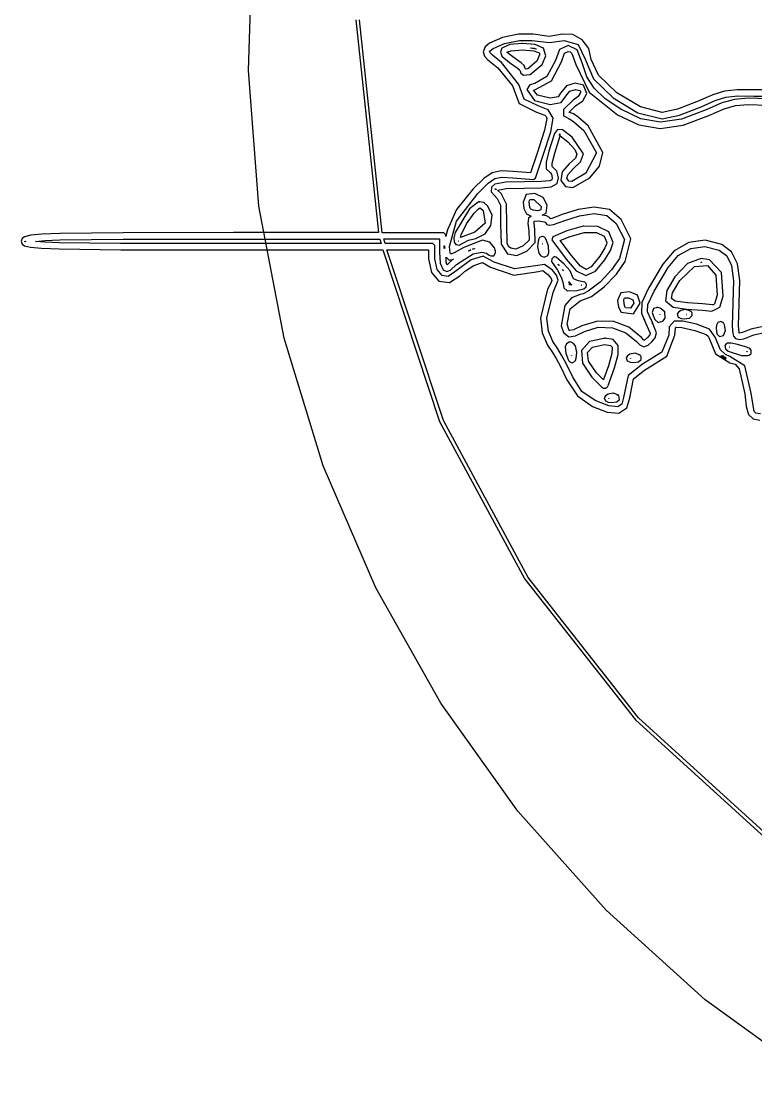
# Model space of a CAD drawing. Extents: x 23 to 528, y 384 to 592.
# Drawn here: x 406.63 to 437.21, y 402.2 to 446.23 of the extents above; entities that cross this region are included whole.
import ezdxf

# ---------------------------------------------------------------- set-up
doc = ezdxf.new("R2010")
doc.units = 0
doc.layers.get('0').update_dxf_attribs({"linetype": 'CONTINUOUS'})

msp = doc.modelspace()

# ---------------------------------------------------------------- linework, layer by layer
at = {"color": 0}
for p, q in [((416.087, 444.175), (416.278, 449.929)), ((420.553, 446.289), (421.499, 437.427)), ((421.658, 437.423), (420.709, 446.289)), ((427.327, 445.692), (426.671, 445.548)), ((427.941, 445.685), (427.327, 445.692)), ((428.607, 445.59), (427.941, 445.685)), ((429.161, 445.685), (428.607, 445.59)), ((429.599, 445.671), (429.161, 445.685)), ((429.983, 445.456), (429.599, 445.671)), ((426.131, 445.311), (425.944, 445.167)), ((426.671, 445.548), (426.131, 445.311)), ((426.275, 445.093), (426.755, 445.301)), ((426.967, 445.255), (426.642, 445.103)), ((426.755, 445.301), (427.369, 445.431)), ((427.489, 445.294), (426.967, 445.255)), ((427.369, 445.431), (427.902, 445.431)), ((427.496, 445.297), (427.489, 445.294)), ((427.503, 445.297), (427.496, 445.297)), ((427.507, 445.294), (427.503, 445.297)), ((428.032, 445.258), (427.507, 445.294)), ((427.902, 445.431), (428.618, 445.336)), ((428.367, 445.107), (428.032, 445.258)), ((428.618, 445.336), (429.228, 445.431)), ((429.401, 445.223), (429.045, 445.054)), ((429.228, 445.431), (429.817, 445.255)), ((429.775, 445.033), (429.401, 445.223)), ((429.817, 445.255), (430.103, 444.645)), ((430.258, 445.096), (429.983, 445.456)), ((425.944, 445.167), (425.856, 444.955)), ((425.856, 444.955), (425.923, 444.775)), ((425.923, 444.775), (426.06, 444.62)), ((426.127, 444.962), (426.148, 444.994)), ((426.145, 444.93), (426.127, 444.962)), ((426.251, 444.81), (426.145, 444.93)), ((426.148, 444.994), (426.275, 445.093)), ((426.628, 444.511), (426.251, 444.81)), ((426.642, 445.103), (426.579, 444.934)), ((426.579, 444.934), (426.642, 444.772)), ((426.642, 444.772), (426.963, 444.511)), ((426.847, 444.937), (426.886, 444.959)), ((426.854, 444.923), (426.847, 444.937)), ((427.094, 444.74), (426.854, 444.923)), ((426.886, 444.959), (427.02, 444.997)), ((427.02, 444.997), (427.5, 445.033)), ((427.447, 444.493), (427.094, 444.74)), ((427.5, 445.033), (427.503, 445.033)), ((427.503, 445.033), (427.976, 444.997)), ((427.845, 445.107), (427.849, 445.124)), ((427.994, 445.096), (427.845, 445.107)), ((427.849, 445.124), (428.068, 445.082)), ((427.976, 444.997), (428.188, 444.916)), ((428.064, 445.068), (427.994, 445.096)), ((428.068, 445.082), (428.064, 445.068)), ((428.212, 444.825), (428.096, 444.571)), ((428.188, 444.916), (428.212, 444.881)), ((428.212, 444.881), (428.212, 444.825)), ((428.318, 444.429), (428.473, 444.786)), ((428.473, 444.786), (428.367, 445.107)), ((429.045, 445.054), (428.868, 444.592)), ((429.122, 444.539), (429.249, 444.895)), ((429.249, 444.895), (429.401, 444.962)), ((429.401, 444.962), (429.489, 444.948)), ((429.489, 444.948), (429.556, 444.877)), ((429.556, 444.877), (429.722, 444.429)), ((429.98, 444.493), (429.775, 445.033)), ((430.361, 444.638), (430.258, 445.096)), ((426.06, 444.62), (426.477, 444.288)), ((426.477, 444.288), (427.08, 443.54)), ((427.344, 443.593), (426.628, 444.511)), ((426.963, 444.511), (427.277, 444.292)), ((427.277, 444.292), (427.362, 444.211)), ((427.563, 444.38), (427.447, 444.493)), ((427.63, 444.228), (427.563, 444.38)), ((428.096, 444.571), (427.715, 444.25)), ((427.814, 444.003), (428.318, 444.429)), ((428.868, 444.592), (428.512, 443.921)), ((428.703, 443.745), (429.122, 444.539)), ((429.722, 444.429), (430.276, 443.279)), ((430.174, 443.918), (429.98, 444.493)), ((430.103, 444.645), (430.456, 443.833)), ((430.657, 443.988), (430.361, 444.638)), ((416.528, 438.527), (416.087, 444.175)), ((427.362, 444.211), (427.373, 444.197)), ((427.373, 444.197), (427.373, 444.193)), ((427.373, 444.193), (427.383, 444.172)), ((427.383, 444.172), (427.383, 444.172)), ((427.383, 444.172), (427.387, 444.172)), ((427.387, 444.172), (427.397, 444.161)), ((427.397, 444.161), (427.401, 444.161)), ((427.401, 444.161), (427.436, 444.066)), ((427.436, 444.066), (427.538, 443.978)), ((427.538, 443.978), (427.814, 444.003)), ((427.644, 444.232), (427.63, 444.228)), ((427.715, 444.25), (427.644, 444.232)), ((428.512, 443.921), (428.015, 443.636)), ((430.484, 443.435), (430.174, 443.918)), ((431.43, 443.248), (430.657, 443.988)), ((427.08, 443.54), (427.366, 442.8)), ((427.567, 442.983), (427.344, 443.593)), ((427.803, 443.579), (427.673, 443.382)), ((428.015, 443.636), (427.803, 443.579)), ((427.803, 443.579), (427.824, 443.586)), ((427.824, 443.586), (427.803, 443.579)), ((428.015, 443.371), (428.703, 443.745)), ((429.327, 443.544), (429.084, 443.234)), ((429.69, 443.653), (429.327, 443.544)), ((430.04, 443.569), (429.69, 443.653)), ((430.177, 443.216), (430.04, 443.569)), ((430.456, 443.833), (431.274, 443.039)), ((430.939, 443.001), (430.484, 443.435)), ((428.156, 442.704), (427.567, 442.983)), ((427.673, 443.382), (427.994, 442.927)), ((427.951, 443.361), (428.015, 443.371)), ((428.121, 443.156), (427.951, 443.361)), ((428.65, 443.025), (428.121, 443.156)), ((428.978, 443.082), (428.65, 443.025)), ((429.084, 443.234), (428.978, 443.082)), ((429.105, 442.849), (429.341, 443.166)), ((429.341, 443.166), (429.468, 443.318)), ((429.468, 443.318), (429.705, 443.392)), ((429.817, 443.096), (429.609, 442.944)), ((429.705, 443.392), (429.891, 443.35)), ((429.92, 443.262), (429.817, 443.096)), ((429.891, 443.35), (429.92, 443.318)), ((429.92, 443.318), (429.92, 443.262)), ((429.92, 443.262), (429.92, 443.262)), ((430.008, 442.916), (430.177, 443.216)), ((430.276, 443.279), (431.451, 442.334)), ((431.588, 442.56), (430.939, 443.001)), ((431.274, 443.039), (432.304, 442.419)), ((432.41, 442.659), (431.43, 443.248)), ((435.416, 443.166), (434.816, 442.902)), ((435.91, 443.315), (435.416, 443.166)), ((435.515, 442.927), (435.97, 443.068)), ((436.319, 442.972), (435.8, 442.824)), ((436.436, 443.378), (435.91, 443.315)), ((435.97, 443.068), (436.457, 443.121)), ((436.891, 443.018), (436.319, 442.972)), ((437.123, 443.378), (436.436, 443.378)), ((436.457, 443.121), (437.123, 443.114)), ((437.702, 442.994), (436.891, 443.018)), ((437.878, 443.371), (437.123, 443.378)), ((437.123, 443.114), (437.885, 443.11)), ((427.366, 442.8), (428.075, 442.447)), ((427.994, 442.927), (428.653, 442.764)), ((428.572, 442.542), (428.156, 442.704)), ((428.773, 442.189), (428.572, 442.542)), ((428.653, 442.764), (429.105, 442.849)), ((429.609, 442.944), (429.207, 442.549)), ((429.207, 442.549), (429.211, 442.292)), ((429.45, 442.454), (429.708, 442.704)), ((429.708, 442.704), (430.008, 442.916)), ((432.431, 442.165), (431.588, 442.56)), ((433.313, 442.422), (432.41, 442.659)), ((433.945, 442.56), (433.313, 442.422)), ((434.816, 442.902), (433.945, 442.56)), ((434.03, 442.313), (434.933, 442.666)), ((435.144, 442.539), (434.114, 442.15)), ((434.933, 442.666), (435.515, 442.927)), ((435.8, 442.824), (435.144, 442.539)), ((435.254, 442.302), (435.889, 442.577)), ((435.889, 442.577), (436.365, 442.718)), ((436.365, 442.718), (436.894, 442.757)), ((436.894, 442.757), (437.688, 442.733)), ((428.075, 442.447), (428.424, 442.32)), ((428.505, 442.172), (428.413, 441.695)), ((428.424, 442.32), (428.484, 442.263)), ((428.484, 442.263), (428.505, 442.172)), ((428.678, 441.621), (428.773, 442.189)), ((429.211, 442.292), (429.398, 442.189)), ((429.398, 442.189), (429.405, 442.182)), ((429.405, 442.182), (429.408, 442.175)), ((429.408, 442.175), (429.412, 442.175)), ((429.412, 442.175), (429.422, 442.168)), ((429.422, 442.168), (429.426, 442.168)), ((429.426, 442.168), (429.433, 442.165)), ((429.433, 442.165), (429.436, 442.161)), ((429.436, 442.161), (429.45, 442.158)), ((429.443, 442.422), (429.45, 442.454)), ((429.458, 442.422), (429.443, 442.422)), ((429.45, 442.158), (429.493, 442.136)), ((429.62, 442.366), (429.458, 442.422)), ((429.493, 442.136), (429.641, 442.038)), ((429.796, 442.246), (429.62, 442.366)), ((430.23, 441.875), (429.796, 442.246)), ((431.451, 442.334), (432.347, 441.914)), ((432.304, 442.419), (433.317, 442.161)), ((433.243, 442.027), (432.431, 442.165)), ((434.114, 442.15), (433.243, 442.027)), ((433.317, 442.161), (434.03, 442.313)), ((434.181, 441.9), (435.254, 442.302)), ((428.413, 441.695), (428.103, 440.732)), ((428.957, 441.717), (428.833, 441.558)), ((429.161, 441.71), (428.957, 441.717)), ((429.567, 441.396), (429.161, 441.71)), ((429.641, 442.038), (430.054, 441.685)), ((430.054, 441.685), (430.576, 440.746)), ((430.837, 440.757), (430.23, 441.875)), ((432.347, 441.914), (433.236, 441.766)), ((433.236, 441.766), (434.181, 441.9)), ((428.36, 440.651), (428.678, 441.621)), ((428.833, 441.558), (428.6, 440.813)), ((428.847, 440.732), (429.073, 441.456)), ((429.034, 441.523), (429.041, 441.53)), ((429.048, 441.523), (429.034, 441.523)), ((429.041, 441.53), (429.048, 441.523)), ((429.041, 441.473), (429.045, 441.512)), ((429.045, 441.473), (429.041, 441.473)), ((429.045, 441.533), (429.048, 441.533)), ((429.048, 441.526), (429.045, 441.533)), ((429.045, 441.512), (429.048, 441.512)), ((429.048, 441.473), (429.045, 441.473)), ((429.048, 441.533), (429.048, 441.526)), ((429.048, 441.533), (429.052, 441.533)), ((429.052, 441.533), (429.048, 441.526)), ((429.048, 441.526), (429.048, 441.533)), ((429.048, 441.526), (429.048, 441.526)), ((429.048, 441.512), (429.048, 441.508)), ((429.048, 441.508), (429.048, 441.473)), ((429.073, 441.456), (429.38, 441.205)), ((430.033, 440.701), (429.567, 441.396)), ((428.6, 440.813), (428.484, 440.365)), ((429.38, 441.205), (429.673, 440.884)), ((429.673, 440.884), (429.764, 440.69)), ((428.103, 440.732), (427.828, 439.91)), ((428.039, 439.692), (428.36, 440.651)), ((428.484, 440.365), (428.484, 440.087)), ((428.738, 440.316), (428.847, 440.732)), ((429.705, 440.531), (429.447, 440.288)), ((429.613, 440.08), (429.92, 440.373)), ((429.764, 440.69), (429.705, 440.531)), ((429.92, 440.373), (430.033, 440.701)), ((430.576, 440.746), (430.135, 439.907)), ((430.706, 440.2), (430.837, 440.757)), ((426.24, 439.921), (425.891, 439.685)), ((426.611, 439.995), (426.24, 439.921)), ((427.112, 439.97), (426.611, 439.995)), ((427.828, 439.91), (427.112, 439.97)), ((428.484, 440.087), (428.653, 439.924)), ((428.653, 439.924), (428.664, 439.914)), ((428.664, 439.914), (428.699, 439.864)), ((428.727, 440.21), (428.738, 440.316)), ((428.731, 440.175), (428.727, 440.21)), ((428.932, 439.984), (428.731, 440.175)), ((428.731, 440.175), (428.731, 440.175)), ((428.995, 439.702), (428.932, 439.984)), ((429.147, 439.96), (429.098, 439.596)), ((429.447, 440.288), (429.147, 439.96)), ((429.38, 439.829), (429.613, 440.08)), ((430.135, 439.907), (429.553, 439.561)), ((430.301, 439.706), (430.706, 440.2)), ((425.891, 439.685), (425.439, 439.247)), ((425.633, 439.06), (426.071, 439.487)), ((426.071, 439.487), (426.353, 439.681)), ((426.798, 439.522), (426.35, 439.441)), ((426.353, 439.681), (426.635, 439.734)), ((426.635, 439.734), (427.097, 439.706)), ((427.581, 439.543), (426.798, 439.522)), ((427.097, 439.706), (427.955, 439.639)), ((428.269, 439.554), (427.581, 439.543)), ((427.955, 439.639), (428.039, 439.692)), ((428.632, 439.586), (428.269, 439.554)), ((428.724, 439.625), (428.632, 439.586)), ((428.689, 439.332), (428.935, 439.469)), ((428.699, 439.864), (428.734, 439.702)), ((428.734, 439.702), (428.724, 439.625)), ((428.935, 439.469), (428.995, 439.702)), ((429.098, 439.596), (429.288, 439.353)), ((429.345, 439.688), (429.38, 439.829)), ((429.426, 439.575), (429.345, 439.688)), ((429.553, 439.561), (429.426, 439.575)), ((429.588, 439.304), (430.301, 439.706)), ((424.748, 437.91), (425.633, 439.06)), ((425.439, 439.247), (424.755, 438.386)), ((426.212, 439.321), (426.201, 439.131)), ((426.201, 439.131), (426.448, 438.848)), ((426.35, 439.441), (426.212, 439.321)), ((426.381, 439.222), (426.353, 439.247)), ((426.353, 439.247), (426.357, 439.247)), ((426.357, 439.247), (426.385, 439.226)), ((426.381, 439.219), (426.381, 439.222)), ((426.385, 439.219), (426.381, 439.219)), ((426.385, 439.226), (426.385, 439.226)), ((426.385, 439.226), (426.395, 439.219)), ((426.388, 439.219), (426.385, 439.219)), ((426.388, 439.23), (426.399, 439.237)), ((426.395, 439.219), (426.388, 439.23)), ((426.395, 439.219), (426.388, 439.219)), ((426.42, 439.226), (426.395, 439.219)), ((426.399, 439.237), (426.42, 439.226)), ((426.466, 439.201), (426.819, 439.261)), ((426.491, 439.162), (426.466, 439.201)), ((426.614, 439.05), (426.491, 439.162)), ((426.836, 438.609), (426.614, 439.05)), ((426.819, 439.261), (427.577, 439.279)), ((427.655, 439.011), (427.524, 438.69)), ((427.577, 439.279), (428.276, 439.289)), ((428.015, 439.06), (427.655, 439.011)), ((428.36, 438.884), (428.015, 439.06)), ((428.276, 439.289), (428.689, 439.332)), ((429.288, 439.353), (429.588, 439.304)), ((425.648, 438.693), (425.291, 438.418)), ((425.623, 438.672), (425.648, 438.693)), ((425.644, 438.69), (425.623, 438.672)), ((425.672, 438.714), (425.644, 438.693)), ((425.644, 438.693), (425.644, 438.69)), ((425.679, 438.718), (425.672, 438.707)), ((425.672, 438.707), (425.672, 438.714)), ((425.683, 438.718), (425.679, 438.718)), ((425.679, 438.718), (425.679, 438.718)), ((425.686, 438.718), (425.683, 438.718)), ((425.711, 438.714), (425.686, 438.718)), ((425.722, 438.711), (425.711, 438.714)), ((425.715, 438.711), (425.711, 438.711)), ((425.711, 438.711), (425.722, 438.711)), ((425.891, 438.676), (425.715, 438.711)), ((426.053, 438.535), (425.891, 438.676)), ((426.448, 438.848), (426.579, 438.566)), ((426.579, 438.566), (426.589, 437.79)), ((426.851, 437.776), (426.836, 438.609)), ((427.524, 438.69), (427.556, 438.425)), ((427.782, 438.69), (427.792, 438.778)), ((427.807, 438.489), (427.782, 438.69)), ((427.792, 438.778), (427.803, 438.796)), ((427.803, 438.796), (427.845, 438.806)), ((427.845, 438.806), (427.849, 438.806)), ((427.849, 438.806), (427.976, 438.799)), ((427.976, 438.799), (428.269, 438.513)), ((428.526, 438.566), (428.36, 438.884)), ((428.477, 438.235), (428.526, 438.566)), ((417.58, 433.028), (416.528, 438.527)), ((424.755, 438.386), (424.378, 437.543)), ((425.291, 438.418), (424.699, 437.427)), ((425.161, 437.797), (425.482, 438.235)), ((425.482, 438.235), (425.658, 438.408)), ((425.658, 438.408), (425.711, 438.45)), ((425.711, 438.45), (425.732, 438.457)), ((425.732, 438.46), (425.753, 438.45)), ((425.732, 438.457), (425.732, 438.46)), ((425.753, 438.45), (425.866, 438.351)), ((425.866, 438.351), (425.94, 437.822)), ((426.24, 438.154), (426.053, 438.535)), ((426.187, 437.727), (426.24, 438.154)), ((427.556, 438.425), (427.662, 438.206)), ((427.662, 438.206), (427.863, 438.111)), ((427.835, 438.418), (427.807, 438.489)), ((427.845, 438.397), (427.835, 438.418)), ((427.849, 438.397), (427.845, 438.397)), ((427.87, 438.383), (427.849, 438.397)), ((427.944, 438.355), (427.87, 438.383)), ((428.142, 438.333), (427.944, 438.355)), ((428.255, 438.376), (428.142, 438.333)), ((428.269, 438.513), (428.255, 438.376)), ((428.322, 438.157), (428.477, 438.235)), ((428.494, 438.132), (428.322, 438.157)), ((428.618, 438.058), (428.494, 438.132)), ((429.151, 438.175), (428.72, 438.016)), ((429.817, 438.39), (429.151, 438.175)), ((429.264, 437.935), (429.877, 438.132)), ((430.481, 438.482), (429.817, 438.39)), ((429.877, 438.132), (430.484, 438.217)), ((431.119, 438.383), (430.481, 438.482)), ((430.484, 438.217), (431.013, 438.143)), ((431.013, 438.143), (431.405, 437.801)), ((431.606, 437.97), (431.119, 438.383)), ((424.459, 436.845), (424.748, 437.91)), ((424.946, 437.339), (425.161, 437.797)), ((425.94, 437.822), (425.51, 437.444)), ((425.944, 437.374), (426.187, 437.727)), ((426.589, 437.79), (426.604, 436.94)), ((426.861, 436.993), (426.851, 437.776)), ((427.75, 438.034), (427.715, 437.804)), ((427.715, 437.804), (427.761, 437.508)), ((427.863, 438.111), (427.75, 438.034)), ((427.979, 437.889), (427.983, 437.903)), ((427.979, 437.822), (427.979, 437.889)), ((428.018, 437.557), (427.979, 437.822)), ((427.983, 437.903), (427.997, 437.907)), ((427.997, 437.907), (428.177, 437.917)), ((428.177, 437.917), (428.406, 437.882)), ((428.406, 437.882), (428.445, 437.861)), ((428.445, 437.861), (428.449, 437.861)), ((428.449, 437.861), (428.452, 437.854)), ((428.452, 437.854), (428.456, 437.854)), ((428.456, 437.854), (428.456, 437.854)), ((428.456, 437.854), (428.463, 437.85)), ((428.463, 437.85), (428.463, 437.85)), ((428.463, 437.85), (428.509, 437.769)), ((428.509, 437.769), (428.607, 437.741)), ((428.607, 437.741), (428.784, 437.762)), ((428.65, 438.005), (428.618, 438.058)), ((428.72, 438.016), (428.65, 438.005)), ((428.784, 437.762), (429.264, 437.935)), ((430.022, 437.691), (429.338, 437.497)), ((430.033, 437.691), (430.022, 437.691)), ((430.036, 437.695), (430.033, 437.691)), ((430.043, 437.695), (430.036, 437.695)), ((430.05, 437.691), (430.043, 437.695)), ((430.054, 437.691), (430.05, 437.691)), ((430.057, 437.691), (430.054, 437.691)), ((430.639, 437.688), (430.057, 437.691)), ((431.087, 437.466), (430.639, 437.688)), ((431.405, 437.801), (431.747, 437.141)), ((432.008, 437.162), (431.606, 437.97)), ((406.763, 437.254), (406.672, 437.187)), ((407.024, 437.317), (406.763, 437.254)), ((407.49, 437.356), (407.024, 437.317)), ((408.241, 437.384), (407.49, 437.356)), ((410.88, 437.42), (408.241, 437.384)), ((415.466, 437.427), (410.88, 437.42)), ((421.499, 437.427), (415.466, 437.427)), ((424.219, 437.423), (421.658, 437.423)), ((424.3, 437.339), (424.219, 437.423)), ((424.3, 437.272), (424.3, 437.339)), ((424.318, 437.332), (424.3, 437.272)), ((424.378, 437.543), (424.318, 437.332)), ((424.699, 437.427), (424.642, 437.215)), ((425.51, 437.444), (424.914, 437.219)), ((424.914, 437.219), (424.946, 437.339)), ((425.549, 437.183), (425.944, 437.374)), ((427.761, 437.508), (427.775, 437.109)), ((428.025, 437.014), (428.018, 437.557)), ((428.279, 437.254), (428.209, 437.222)), ((428.311, 437.272), (428.279, 437.254)), ((428.315, 437.272), (428.311, 437.272)), ((428.318, 437.272), (428.315, 437.272)), ((428.332, 437.268), (428.318, 437.272)), ((428.336, 437.268), (428.332, 437.268)), ((428.35, 437.265), (428.336, 437.268)), ((428.36, 437.261), (428.346, 437.265)), ((428.346, 437.265), (428.35, 437.265)), ((428.371, 437.25), (428.36, 437.261)), ((428.417, 437.233), (428.371, 437.25)), ((428.756, 437.25), (428.72, 437.13)), ((429.338, 437.497), (428.756, 437.25)), ((429.073, 437.099), (429.44, 437.25)), ((429.44, 437.25), (430.071, 437.434)), ((430.071, 437.434), (430.075, 437.434)), ((430.075, 437.434), (430.586, 437.43)), ((430.586, 437.43), (430.904, 437.279)), ((430.904, 437.279), (431.006, 437.018)), ((431.267, 437.018), (431.087, 437.466)), ((406.672, 437.187), (406.626, 437.067)), ((406.626, 437.067), (406.668, 436.943)), ((406.668, 436.943), (406.76, 436.88)), ((406.76, 436.88), (407.017, 436.816)), ((406.781, 437.06), (406.785, 437.07)), ((406.788, 437.049), (406.781, 437.06)), ((406.785, 437.07), (406.802, 437.053)), ((406.802, 437.046), (406.788, 437.049)), ((406.802, 437.053), (406.802, 437.046)), ((407.017, 436.816), (407.472, 436.778)), ((407.229, 437.063), (407.621, 437.099)), ((407.61, 437.032), (407.229, 437.063)), ((408.206, 437.007), (407.61, 437.032)), ((407.621, 437.099), (408.241, 437.12)), ((410.767, 436.975), (408.206, 437.007)), ((408.241, 437.12), (410.873, 437.152)), ((415.234, 436.968), (410.767, 436.975)), ((410.873, 437.152), (415.459, 437.159)), ((421.608, 436.968), (415.234, 436.968)), ((415.459, 437.159), (421.555, 437.159)), ((421.555, 437.159), (421.608, 436.968)), ((421.781, 436.972), (421.728, 437.162)), ((421.728, 437.162), (424.042, 437.162)), ((423.771, 436.972), (421.781, 436.972)), ((423.852, 436.891), (423.771, 436.972)), ((423.852, 436.34), (423.852, 436.891)), ((424.042, 437.162), (424.042, 436.612)), ((424.24, 436.88), (424.258, 436.876)), ((424.24, 436.771), (424.24, 436.88)), ((424.258, 436.876), (424.254, 436.841)), ((424.254, 436.841), (424.261, 436.774)), ((424.483, 436.573), (424.459, 436.845)), ((424.642, 437.215), (424.649, 437.025)), ((424.649, 437.025), (424.727, 436.926)), ((424.727, 436.926), (424.857, 436.901)), ((424.819, 437.078), (424.819, 437.074)), ((424.819, 437.074), (424.819, 437.078)), ((424.819, 437.074), (424.819, 437.074)), ((424.819, 437.074), (424.829, 437.07)), ((424.826, 437.07), (424.819, 437.074)), ((424.819, 437.074), (424.819, 437.074)), ((424.829, 437.07), (424.826, 437.07)), ((424.857, 436.901), (425.048, 437.007)), ((425.048, 437.007), (425.256, 437.106)), ((425.835, 437.109), (425.051, 436.802)), ((425.256, 437.106), (425.549, 437.183)), ((426.141, 437.035), (425.835, 437.109)), ((426.332, 436.788), (426.141, 437.035)), ((426.604, 436.94), (426.879, 436.548)), ((426.911, 436.852), (426.861, 436.993)), ((427.006, 436.778), (426.911, 436.852)), ((427.528, 436.873), (427.221, 436.732)), ((427.775, 437.109), (427.528, 436.873)), ((427.673, 436.651), (428.025, 437.014)), ((428.149, 437.074), (428.128, 436.838)), ((428.128, 436.838), (428.18, 436.57)), ((428.177, 437.169), (428.149, 437.074)), ((428.209, 437.222), (428.177, 437.169)), ((428.336, 436.965), (428.343, 436.954)), ((428.336, 436.954), (428.336, 436.965)), ((428.343, 436.954), (428.336, 436.954)), ((428.456, 437.19), (428.417, 437.233)), ((428.502, 437.102), (428.456, 437.19)), ((428.583, 436.869), (428.502, 437.102)), ((428.6, 436.598), (428.583, 436.869)), ((428.72, 437.13), (429.32, 436.323)), ((429.532, 436.481), (429.073, 437.099)), ((430.989, 436.943), (430.925, 436.795)), ((431.003, 436.996), (430.989, 436.943)), ((431.006, 437.018), (431.003, 436.996)), ((431.165, 436.682), (431.267, 437.018)), ((431.747, 437.141), (431.532, 436.344)), ((431.768, 436.231), (432.008, 437.162)), ((434.425, 437.011), (433.814, 436.675)), ((435.106, 437.106), (434.425, 437.011)), ((434.506, 436.764), (435.091, 436.845)), ((435.091, 436.845), (435.688, 436.697)), ((435.797, 436.936), (435.106, 437.106)), ((436.203, 436.626), (435.797, 436.936)), ((407.472, 436.778), (408.203, 436.746)), ((408.203, 436.746), (410.774, 436.714)), ((410.774, 436.714), (415.241, 436.707)), ((415.241, 436.707), (421.689, 436.707)), ((421.689, 436.707), (424.049, 429.567)), ((424.208, 429.599), (421.852, 436.707)), ((421.852, 436.707), (423.584, 436.707)), ((423.584, 436.707), (423.584, 436.337)), ((424.042, 436.612), (424.071, 436.16)), ((424.261, 436.774), (424.24, 436.771)), ((424.314, 436.407), (424.441, 436.28)), ((424.325, 436.203), (424.314, 436.407)), ((424.498, 436.538), (424.483, 436.573)), ((424.547, 436.545), (424.498, 436.541)), ((424.498, 436.541), (424.498, 436.538)), ((424.66, 436.587), (424.547, 436.545)), ((425.051, 436.802), (424.66, 436.587)), ((424.752, 436.097), (425.443, 436.541)), ((425.256, 436.672), (425.341, 436.704)), ((425.256, 436.668), (425.256, 436.672)), ((425.267, 436.658), (425.256, 436.668)), ((425.341, 436.704), (425.267, 436.658)), ((425.859, 436.446), (425.358, 436.291)), ((425.415, 436.735), (425.499, 436.767)), ((425.503, 436.753), (425.415, 436.735)), ((425.443, 436.541), (425.806, 436.615)), ((425.499, 436.767), (425.503, 436.753)), ((425.806, 436.615), (426, 436.573)), ((426.325, 436.192), (425.859, 436.446)), ((426, 436.573), (426.117, 436.485)), ((426.117, 436.485), (426.18, 436.457)), ((426.18, 436.457), (426.307, 436.464)), ((426.307, 436.464), (426.381, 436.584)), ((426.374, 436.654), (426.332, 436.788)), ((426.381, 436.584), (426.374, 436.654)), ((426.879, 436.548), (427.263, 436.471)), ((427.221, 436.732), (427.006, 436.778)), ((427.263, 436.471), (427.673, 436.651)), ((428.18, 436.57), (428.255, 436.46)), ((428.255, 436.46), (428.399, 436.404)), ((428.399, 436.404), (428.547, 436.474)), ((428.547, 436.474), (428.6, 436.598)), ((428.787, 436.404), (428.713, 436.337)), ((428.791, 436.407), (428.787, 436.404)), ((428.794, 436.411), (428.791, 436.407)), ((428.801, 436.414), (428.794, 436.411)), ((428.816, 436.418), (428.801, 436.414)), ((428.801, 436.414), (428.801, 436.414)), ((428.833, 436.425), (428.816, 436.418)), ((428.837, 436.425), (428.833, 436.425)), ((428.84, 436.425), (428.837, 436.425)), ((428.837, 436.425), (428.837, 436.425)), ((428.875, 436.411), (428.84, 436.425)), ((428.84, 436.425), (428.84, 436.425)), ((428.9, 436.404), (428.875, 436.411)), ((428.904, 436.404), (428.9, 436.404)), ((429.228, 436.114), (428.904, 436.404)), ((429.916, 436.026), (429.532, 436.481)), ((430.717, 436.443), (430.361, 436.009)), ((430.925, 436.795), (430.717, 436.443)), ((430.932, 436.291), (431.165, 436.682)), ((433.814, 436.675), (433.335, 436.114)), ((433.56, 435.977), (433.98, 436.471)), ((433.98, 436.471), (434.506, 436.764)), ((435.688, 436.697), (436.009, 436.46)), ((436.009, 436.46), (436.199, 436.058)), ((436.453, 436.132), (436.203, 436.626)), ((423.584, 436.337), (423.704, 435.772)), ((423.944, 435.892), (423.852, 436.34)), ((424.071, 436.16), (424.198, 435.875)), ((424.353, 436.097), (424.325, 436.203)), ((424.36, 436.083), (424.353, 436.097)), ((424.543, 436.263), (424.36, 436.083)), ((424.441, 436.28), (424.625, 436.316)), ((424.498, 435.86), (424.752, 436.097)), ((424.625, 436.316), (424.543, 436.263)), ((425.358, 436.291), (424.688, 435.797)), ((425.129, 435.836), (425.475, 436.055)), ((425.475, 436.055), (425.827, 436.178)), ((425.827, 436.178), (426.163, 435.984)), ((426.163, 435.984), (427.14, 435.652)), ((427.168, 435.92), (426.325, 436.192)), ((428.043, 436.044), (427.168, 435.92)), ((428.417, 436.104), (428.043, 436.044)), ((428.752, 435.857), (428.417, 436.104)), ((428.713, 436.337), (428.703, 436.231)), ((428.703, 436.231), (428.957, 435.857)), ((428.974, 436.118), (429.027, 436.072)), ((429.02, 436.055), (428.974, 436.118)), ((429.027, 436.072), (429.02, 436.055)), ((429.482, 435.832), (429.228, 436.114)), ((429.32, 436.323), (429.736, 435.832)), ((430.145, 435.896), (429.916, 436.026)), ((430.361, 436.009), (430.145, 435.896)), ((430.537, 435.818), (430.932, 436.291)), ((431.532, 436.344), (431.207, 435.871)), ((431.408, 435.698), (431.768, 436.231)), ((433.335, 436.114), (432.749, 435.116)), ((432.978, 434.986), (433.56, 435.977)), ((434.372, 436.143), (433.836, 435.585)), ((434.054, 435.437), (434.661, 436.012)), ((434.936, 436.354), (434.372, 436.143)), ((434.661, 436.012), (435.194, 436.055)), ((434.926, 436.185), (434.947, 436.192)), ((434.971, 436.189), (434.926, 436.185)), ((435.289, 436.298), (434.936, 436.354)), ((434.947, 436.192), (434.971, 436.189)), ((435.194, 436.055), (435.55, 435.659)), ((435.79, 435.765), (435.289, 436.298)), ((436.199, 436.058), (436.284, 435.423)), ((436.545, 435.43), (436.453, 436.132)), ((423.704, 435.772), (424.018, 435.412)), ((424.155, 435.642), (423.944, 435.892)), ((424.406, 435.599), (424.155, 435.642)), ((424.198, 435.875), (424.349, 435.815)), ((424.349, 435.815), (424.498, 435.86)), ((424.688, 435.797), (424.406, 435.599)), ((424.459, 435.345), (424.886, 435.624)), ((424.886, 435.624), (425.129, 435.836)), ((427.14, 435.652), (428.163, 435.808)), ((428.163, 435.808), (428.339, 435.846)), ((428.339, 435.846), (428.554, 435.677)), ((428.554, 435.677), (428.689, 435.511)), ((428.689, 435.511), (428.72, 435.437)), ((428.914, 435.659), (428.752, 435.857)), ((428.985, 435.444), (428.914, 435.659)), ((428.957, 435.857), (429.122, 435.543)), ((429.122, 435.543), (429.186, 435.31)), ((429.165, 435.885), (429.204, 435.846)), ((429.193, 435.839), (429.165, 435.885)), ((429.204, 435.846), (429.193, 435.839)), ((429.602, 435.536), (429.482, 435.832)), ((429.609, 435.529), (429.602, 435.543)), ((429.602, 435.543), (429.602, 435.536)), ((429.648, 435.49), (429.609, 435.529)), ((429.832, 435.42), (429.648, 435.49)), ((429.736, 435.832), (430.138, 435.635)), ((430.138, 435.635), (430.537, 435.818)), ((431.207, 435.871), (430.728, 435.367)), ((430.9, 435.176), (431.408, 435.698)), ((433.836, 435.585), (433.504, 435.024)), ((435.55, 435.659), (435.599, 434.823)), ((435.857, 434.781), (435.79, 435.765)), ((424.018, 435.412), (424.459, 435.345)), ((428.544, 435.07), (428.248, 433.867)), ((428.681, 435.321), (428.544, 435.07)), ((428.72, 435.437), (428.681, 435.321)), ((428.773, 434.94), (428.985, 435.441)), ((428.985, 435.441), (428.985, 435.444)), ((429.186, 435.31), (429.221, 435.134)), ((429.221, 435.134), (429.362, 435.01)), ((429.433, 435.377), (429.493, 435.278)), ((429.45, 435.31), (429.433, 435.377)), ((429.458, 435.254), (429.45, 435.31)), ((429.525, 435.25), (429.458, 435.254)), ((429.493, 435.278), (429.549, 435.254)), ((429.549, 435.254), (429.525, 435.25)), ((429.764, 435.021), (429.987, 435.07)), ((430.018, 435.384), (429.832, 435.42)), ((429.941, 435.233), (429.955, 435.233)), ((429.944, 435.233), (429.941, 435.233)), ((429.955, 435.233), (429.944, 435.229)), ((429.944, 435.229), (429.948, 435.233)), ((429.948, 435.233), (429.944, 435.233)), ((429.987, 435.07), (430.057, 435.091)), ((430.089, 435.36), (430.018, 435.384)), ((430.057, 435.254), (430.047, 435.247)), ((430.047, 435.247), (430.057, 435.254)), ((430.057, 435.254), (430.057, 435.254)), ((430.057, 435.091), (430.149, 435.169)), ((430.145, 435.307), (430.089, 435.36)), ((430.163, 435.236), (430.145, 435.307)), ((430.149, 435.169), (430.163, 435.236)), ((430.728, 435.367), (430.23, 434.986)), ((430.368, 434.763), (430.9, 435.176)), ((432.749, 435.116), (432.467, 434.513)), ((433.747, 434.919), (434.054, 435.437)), ((436.284, 435.423), (436.256, 434.499)), ((436.517, 434.478), (436.545, 435.43)), ((428.512, 433.871), (428.773, 434.94)), ((429.539, 434.714), (429.267, 434.389)), ((429.362, 435.01), (429.764, 435.021)), ((429.906, 434.848), (429.539, 434.714)), ((429.902, 434.583), (430.368, 434.763)), ((430.029, 434.88), (429.906, 434.848)), ((430.23, 434.986), (430.029, 434.88)), ((431.592, 434.919), (431.458, 434.601)), ((431.458, 434.601), (431.493, 434.329)), ((431.948, 434.968), (431.592, 434.919)), ((431.722, 434.601), (431.729, 434.686)), ((431.747, 434.396), (431.722, 434.601)), ((431.729, 434.686), (431.74, 434.703)), ((431.74, 434.703), (431.786, 434.714)), ((431.786, 434.714), (431.913, 434.707)), ((431.913, 434.707), (432.089, 434.633)), ((432.28, 434.82), (431.948, 434.968)), ((432.089, 434.633), (432.139, 434.488)), ((432.403, 434.488), (432.28, 434.82)), ((432.721, 434.432), (432.978, 434.986)), ((433.504, 435.024), (433.451, 434.59)), ((433.698, 434.682), (433.747, 434.919)), ((433.853, 434.58), (433.698, 434.682)), ((435.599, 434.823), (435.494, 434.467)), ((435.716, 434.326), (435.857, 434.781)), ((429.267, 434.389), (429.105, 433.546)), ((429.359, 433.613), (429.489, 434.255)), ((429.489, 434.255), (429.902, 434.583)), ((431.493, 434.329), (431.602, 434.111)), ((431.775, 434.326), (431.747, 434.396)), ((431.786, 434.301), (431.775, 434.326)), ((431.789, 434.298), (431.786, 434.301)), ((432.001, 434.277), (431.789, 434.298)), ((432.139, 434.488), (432.001, 434.277)), ((432.118, 434.044), (432.403, 434.488)), ((432.467, 434.513), (432.446, 434.075)), ((432.7, 434.135), (432.721, 434.432)), ((432.954, 434.262), (432.901, 434.107)), ((433.063, 434.301), (432.954, 434.262)), ((433.091, 434.315), (433.063, 434.301)), ((433.095, 434.315), (433.091, 434.315)), ((433.102, 434.315), (433.095, 434.315)), ((433.109, 434.315), (433.102, 434.315)), ((433.116, 434.312), (433.109, 434.315)), ((433.123, 434.312), (433.116, 434.312)), ((433.116, 434.312), (433.116, 434.312)), ((433.134, 434.308), (433.123, 434.312)), ((433.236, 434.284), (433.134, 434.308)), ((433.43, 434.132), (433.236, 434.284)), ((433.451, 434.59), (433.772, 434.329)), ((433.772, 434.329), (434.347, 434.241)), ((434.365, 434.502), (433.853, 434.58)), ((434.09, 434.181), (433.987, 434.121)), ((434.291, 434.22), (434.09, 434.181)), ((434.305, 434.22), (434.291, 434.22)), ((434.308, 434.22), (434.305, 434.22)), ((434.312, 434.22), (434.308, 434.22)), ((434.326, 434.217), (434.312, 434.22)), ((434.34, 434.209), (434.326, 434.22)), ((434.326, 434.22), (434.326, 434.217)), ((434.467, 434.164), (434.34, 434.209)), ((434.34, 434.209), (434.34, 434.209)), ((434.347, 434.241), (434.982, 434.195)), ((434.996, 434.456), (434.365, 434.502)), ((434.523, 434.142), (434.46, 434.164)), ((434.46, 434.164), (434.492, 434.157)), ((434.474, 434.164), (434.467, 434.164)), ((434.492, 434.157), (434.471, 434.164)), ((434.471, 434.164), (434.478, 434.164)), ((434.478, 434.164), (434.474, 434.164)), ((434.982, 434.195), (435.381, 434.16)), ((435.412, 434.421), (434.996, 434.456)), ((435.381, 434.16), (435.716, 434.326)), ((435.455, 434.425), (435.412, 434.421)), ((435.494, 434.467), (435.455, 434.425)), ((436.256, 434.499), (436.224, 433.536)), ((436.488, 433.546), (436.517, 434.478)), ((428.248, 433.867), (428.318, 433.253)), ((428.579, 433.32), (428.512, 433.871)), ((430.615, 433.747), (429.962, 433.546)), ((431.296, 433.726), (430.615, 433.747)), ((431.931, 433.493), (431.296, 433.726)), ((431.602, 434.111), (432.118, 434.044)), ((432.446, 434.075), (432.569, 433.793)), ((432.569, 433.793), (432.566, 433.832)), ((432.566, 433.832), (432.573, 433.765)), ((432.573, 433.765), (432.622, 433.673)), ((432.851, 433.797), (432.7, 434.135)), ((432.904, 433.705), (432.851, 433.797)), ((432.901, 434.107), (432.932, 433.98)), ((432.932, 433.98), (433.01, 433.811)), ((433.01, 433.811), (433.144, 433.691)), ((433.144, 433.691), (433.335, 433.74)), ((433.211, 434.012), (433.211, 434.008)), ((433.211, 434.008), (433.211, 434.012)), ((433.335, 433.74), (433.437, 433.871)), ((433.437, 433.871), (433.43, 434.132)), ((433.814, 433.747), (433.61, 433.507)), ((434.174, 433.747), (433.814, 433.747)), ((433.987, 434.121), (433.938, 434.03)), ((433.938, 434.03), (433.98, 433.906)), ((433.98, 433.906), (434.1, 433.85)), ((434.1, 433.85), (434.224, 433.839)), ((434.125, 434.012), (434.114, 434.015)), ((434.114, 434.015), (434.121, 434.015)), ((434.125, 434.015), (434.118, 434.015)), ((434.118, 434.015), (434.125, 434.012)), ((434.121, 434.015), (434.125, 434.015)), ((434.742, 433.617), (434.174, 433.747)), ((434.224, 433.839), (434.456, 433.867)), ((434.333, 434.012), (434.336, 434.012)), ((434.336, 434.012), (434.333, 434.012)), ((434.456, 433.867), (434.566, 433.97)), ((434.527, 434.139), (434.523, 434.142)), ((434.527, 434.135), (434.527, 434.139)), ((434.534, 434.132), (434.527, 434.135)), ((434.538, 434.125), (434.534, 434.132)), ((434.559, 434.068), (434.538, 434.125)), ((434.559, 434.051), (434.559, 434.068)), ((434.559, 434.04), (434.559, 434.051)), ((434.559, 434.03), (434.559, 434.04)), ((434.566, 433.97), (434.559, 434.03)), ((435.755, 433.73), (435.716, 433.719)), ((435.755, 433.733), (435.755, 433.73)), ((435.758, 433.73), (435.755, 433.733)), ((435.755, 433.733), (435.755, 433.733)), ((435.786, 433.716), (435.758, 433.73)), ((428.763, 432.89), (428.579, 433.32)), ((429.105, 433.546), (429.207, 433.264)), ((429.433, 433.395), (429.359, 433.613)), ((429.458, 433.356), (429.433, 433.395)), ((429.475, 433.352), (429.458, 433.356)), ((429.62, 433.384), (429.475, 433.352)), ((429.962, 433.546), (429.62, 433.384)), ((429.712, 433.134), (430.086, 433.31)), ((430.086, 433.31), (430.65, 433.486)), ((430.65, 433.486), (431.246, 433.462)), ((431.246, 433.462), (431.8, 433.261)), ((432.449, 433.059), (431.931, 433.493)), ((432.622, 433.673), (432.809, 433.243)), ((432.908, 433.631), (432.904, 433.705)), ((433.074, 433.261), (432.908, 433.677)), ((432.908, 433.677), (432.908, 433.631)), ((433.61, 433.507), (433.585, 433.155)), ((433.846, 433.151), (433.864, 433.444)), ((433.864, 433.444), (433.878, 433.486)), ((433.878, 433.486), (433.895, 433.493)), ((433.895, 433.493), (434.128, 433.483)), ((434.128, 433.483), (434.675, 433.356)), ((434.675, 433.356), (435.144, 433.186)), ((435.289, 433.412), (434.742, 433.617)), ((435.515, 433.07), (435.289, 433.412)), ((435.575, 433.571), (435.564, 433.444)), ((435.564, 433.444), (435.592, 433.215)), ((435.631, 433.691), (435.575, 433.571)), ((435.716, 433.719), (435.631, 433.691)), ((435.737, 433.55), (435.737, 433.546)), ((435.737, 433.546), (435.737, 433.55)), ((435.808, 433.705), (435.786, 433.716)), ((435.846, 433.68), (435.79, 433.716)), ((435.79, 433.716), (435.808, 433.705)), ((435.878, 433.631), (435.846, 433.68)), ((435.868, 433.148), (435.945, 433.356)), ((435.896, 433.61), (435.878, 433.631)), ((435.906, 433.582), (435.896, 433.61)), ((435.945, 433.356), (435.906, 433.582)), ((435.945, 433.356), (435.945, 433.356)), ((436.224, 433.536), (436.256, 433.232)), ((436.513, 433.282), (436.488, 433.546)), ((436.52, 433.243), (436.513, 433.282)), ((437.007, 433.405), (436.651, 433.264)), ((437.903, 433.603), (437.007, 433.405)), ((437.127, 433.172), (437.91, 433.338)), ((419.206, 427.715), (417.58, 433.028)), ((428.318, 433.253), (428.544, 432.735)), ((428.971, 432.59), (428.763, 432.89)), ((429.207, 433.264), (429.426, 433.095)), ((429.443, 432.862), (429.334, 432.802)), ((429.426, 433.095), (429.712, 433.134)), ((429.461, 432.872), (429.443, 432.862)), ((429.479, 432.876), (429.461, 432.872)), ((429.482, 432.876), (429.479, 432.876)), ((429.521, 432.862), (429.482, 432.876)), ((429.627, 432.816), (429.518, 432.865)), ((429.518, 432.865), (429.542, 432.851)), ((429.542, 432.851), (429.521, 432.862)), ((430.29, 432.897), (429.959, 432.513)), ((430.89, 433.024), (430.29, 432.897)), ((430.907, 433.028), (430.89, 433.024)), ((430.911, 433.028), (430.907, 433.028)), ((430.915, 433.028), (430.911, 433.028)), ((430.929, 433.028), (430.915, 433.028)), ((431.267, 432.971), (430.925, 433.028)), ((430.925, 433.028), (430.925, 433.028)), ((430.925, 433.028), (430.936, 433.028)), ((430.936, 433.028), (430.929, 433.028)), ((431.482, 432.724), (431.267, 432.971)), ((431.8, 433.261), (432.248, 432.894)), ((432.248, 432.894), (432.382, 432.752)), ((432.551, 432.954), (432.449, 433.059)), ((432.562, 432.943), (432.551, 432.954)), ((432.58, 432.954), (432.562, 432.943)), ((432.696, 433.059), (432.58, 432.954)), ((432.795, 433.176), (432.696, 433.059)), ((432.731, 432.738), (432.883, 432.876)), ((432.809, 433.243), (432.795, 433.176)), ((432.883, 432.876), (433.021, 433.045)), ((433.021, 433.045), (433.074, 433.261)), ((433.585, 433.155), (433.306, 432.456)), ((433.504, 432.287), (433.846, 433.151)), ((435.144, 433.186), (435.233, 433.112)), ((435.233, 433.112), (435.25, 433.063)), ((435.25, 433.063), (435.536, 432.375)), ((435.744, 432.544), (435.515, 433.07)), ((435.592, 433.215), (435.695, 433.105)), ((435.695, 433.105), (435.868, 433.148)), ((436.256, 433.232), (436.284, 433.119)), ((436.284, 433.119), (436.368, 433.017)), ((436.368, 433.017), (436.538, 432.982)), ((436.524, 433.243), (436.52, 433.243)), ((436.527, 433.243), (436.524, 433.243)), ((436.651, 433.264), (436.527, 433.243)), ((436.538, 432.982), (436.714, 433.01)), ((436.714, 433.01), (437.127, 433.172)), ((428.544, 432.735), (428.745, 432.442)), ((428.745, 432.442), (428.9, 432.192)), ((429.129, 432.329), (428.971, 432.59)), ((429.334, 432.802), (429.281, 432.678)), ((429.281, 432.678), (429.299, 432.41)), ((429.299, 432.41), (429.38, 432.174)), ((429.701, 432.71), (429.627, 432.816)), ((429.754, 432.442), (429.701, 432.71)), ((429.733, 432.202), (429.754, 432.442)), ((429.959, 432.513), (429.997, 431.987)), ((430.209, 432.435), (430.414, 432.664)), ((430.244, 432.079), (430.209, 432.435)), ((430.414, 432.664), (430.911, 432.767)), ((430.911, 432.767), (431.161, 432.731)), ((431.161, 432.731), (431.229, 432.657)), ((431.229, 432.657), (431.214, 432.396)), ((431.479, 432.347), (431.482, 432.724)), ((432.188, 432.403), (431.966, 432.364)), ((432.192, 432.403), (432.188, 432.403)), ((432.216, 432.393), (432.192, 432.403)), ((432.382, 432.752), (432.555, 432.678)), ((433.306, 432.456), (432.498, 431.955)), ((432.555, 432.678), (432.731, 432.738)), ((435.956, 432.347), (435.744, 432.544)), ((435.977, 432.798), (435.917, 432.721)), ((435.917, 432.721), (435.949, 432.587)), ((435.949, 432.587), (436.058, 432.491)), ((436.005, 432.812), (435.977, 432.798)), ((436.009, 432.812), (436.005, 432.812)), ((436.019, 432.82), (436.009, 432.816)), ((436.009, 432.816), (436.009, 432.812)), ((436.03, 432.823), (436.019, 432.82)), ((436.033, 432.827), (436.03, 432.823)), ((436.044, 432.827), (436.033, 432.827)), ((436.051, 432.827), (436.044, 432.827)), ((436.072, 432.823), (436.051, 432.827)), ((436.058, 432.491), (436.622, 432.315)), ((436.182, 432.823), (436.072, 432.823)), ((436.104, 432.664), (436.118, 432.664)), ((436.114, 432.657), (436.104, 432.664)), ((436.118, 432.664), (436.114, 432.657)), ((436.39, 432.781), (436.182, 432.823)), ((436.739, 432.689), (436.39, 432.781)), ((436.866, 432.65), (436.739, 432.689)), ((436.834, 432.47), (436.841, 432.474)), ((436.852, 432.467), (436.834, 432.47)), ((436.841, 432.481), (436.859, 432.474)), ((436.841, 432.474), (436.841, 432.481)), ((436.859, 432.47), (436.852, 432.467)), ((436.859, 432.474), (436.859, 432.47)), ((436.965, 432.597), (436.866, 432.65)), ((436.936, 432.326), (437.018, 432.4)), ((437.018, 432.53), (436.965, 432.597)), ((437.018, 432.4), (437.018, 432.53)), ((428.9, 432.192), (429.077, 431.849)), ((429.313, 431.976), (429.129, 432.329)), ((429.588, 431.408), (429.313, 431.976)), ((429.38, 432.174), (429.426, 432.086)), ((429.426, 432.086), (429.465, 432.047)), ((429.465, 432.047), (429.563, 432.008)), ((429.542, 432.312), (429.539, 432.326)), ((429.539, 432.326), (429.542, 432.326)), ((429.542, 432.326), (429.542, 432.312)), ((429.563, 432.008), (429.669, 432.058)), ((429.669, 432.058), (429.705, 432.107)), ((429.705, 432.107), (429.733, 432.202)), ((429.997, 431.987), (430.385, 431.412)), ((430.576, 431.592), (430.244, 432.079)), ((431.214, 432.396), (431.073, 431.881)), ((431.327, 431.8), (431.479, 432.347)), ((431.864, 432.304), (431.814, 432.213)), ((431.814, 432.213), (431.856, 432.089)), ((431.856, 432.089), (431.976, 432.033)), ((431.966, 432.364), (431.864, 432.304)), ((431.976, 432.033), (432.103, 432.019)), ((431.994, 432.195), (432.001, 432.199)), ((432.001, 432.192), (431.994, 432.195)), ((431.998, 432.199), (431.998, 432.195)), ((432.001, 432.199), (431.998, 432.199)), ((431.998, 432.195), (432.001, 432.192)), ((432.103, 432.019), (432.333, 432.047)), ((432.371, 432.336), (432.216, 432.393)), ((432.216, 432.393), (432.216, 432.393)), ((432.333, 432.047), (432.442, 432.149)), ((432.4, 432.322), (432.336, 432.347)), ((432.336, 432.347), (432.371, 432.336)), ((432.414, 432.308), (432.4, 432.322)), ((432.435, 432.252), (432.414, 432.308)), ((432.435, 432.23), (432.435, 432.252)), ((432.435, 432.22), (432.435, 432.23)), ((432.439, 432.213), (432.435, 432.22)), ((432.442, 432.149), (432.439, 432.213)), ((432.583, 431.705), (433.504, 432.287)), ((435.536, 432.375), (436.129, 432.008)), ((435.963, 432.163), (435.758, 432.297)), ((435.758, 432.297), (435.762, 432.297)), ((435.762, 432.294), (435.839, 432.312)), ((435.762, 432.297), (435.762, 432.294)), ((435.839, 432.312), (435.896, 432.259)), ((435.896, 432.259), (435.945, 432.237)), ((435.945, 432.237), (435.963, 432.163)), ((436.132, 432.276), (435.956, 432.347)), ((436.129, 432.008), (436.351, 431.952)), ((436.753, 431.881), (436.132, 432.276)), ((436.622, 432.315), (436.876, 432.308)), ((436.876, 432.308), (436.936, 432.326)), ((436.876, 432.308), (436.876, 432.308)), ((429.077, 431.849), (429.348, 431.292)), ((430.869, 431.296), (430.576, 431.592)), ((431.073, 431.881), (430.89, 431.348)), ((431.14, 431.257), (431.327, 431.8)), ((432.498, 431.955), (431.892, 431.475)), ((432.118, 431.345), (432.583, 431.705)), ((436.351, 431.952), (436.52, 431.751)), ((436.52, 431.751), (436.749, 430.72)), ((437.014, 430.749), (436.753, 431.881)), ((429.348, 431.292), (429.789, 430.629)), ((429.973, 430.812), (429.588, 431.408)), ((430.385, 431.412), (430.685, 431.109)), ((430.685, 431.109), (430.788, 431.013)), ((430.89, 431.348), (430.869, 431.296)), ((430.869, 431.296), (430.869, 431.296)), ((430.975, 431.116), (430.975, 431.112)), ((430.975, 431.112), (430.975, 431.116)), ((431.052, 431.031), (431.077, 431.087)), ((431.077, 431.087), (431.14, 431.257)), ((431.892, 431.475), (431.701, 430.558)), ((431.962, 430.548), (432.118, 431.345)), ((430.53, 430.438), (429.973, 430.812)), ((430.788, 431.013), (430.823, 430.982)), ((430.823, 430.982), (430.83, 430.978)), ((430.83, 430.978), (430.833, 430.978)), ((430.833, 430.978), (430.844, 430.967)), ((430.844, 430.967), (430.848, 430.967)), ((430.848, 430.967), (430.851, 430.964)), ((430.851, 430.964), (430.862, 430.957)), ((430.862, 430.957), (430.865, 430.957)), ((430.865, 430.957), (430.865, 430.957)), ((430.865, 430.957), (430.886, 430.95)), ((430.886, 430.95), (430.904, 430.946)), ((430.904, 430.946), (430.907, 430.946)), ((430.907, 430.946), (430.911, 430.946)), ((430.911, 430.946), (430.925, 430.946)), ((430.925, 430.946), (430.929, 430.946)), ((430.929, 430.946), (430.932, 430.946)), ((430.932, 430.946), (430.932, 430.946)), ((430.932, 430.946), (430.936, 430.946)), ((430.936, 431.013), (430.936, 431.013)), ((430.936, 430.946), (430.939, 430.95)), ((430.939, 430.95), (430.943, 430.95)), ((430.943, 430.95), (430.939, 430.95)), ((430.939, 430.95), (430.943, 430.95)), ((430.943, 430.95), (430.943, 430.946)), ((430.943, 430.946), (430.95, 430.95)), ((430.95, 430.95), (430.964, 430.953)), ((430.95, 430.95), (430.95, 430.95)), ((431.059, 430.696), (430.953, 430.636)), ((430.964, 430.953), (430.967, 430.957)), ((430.967, 430.957), (430.982, 430.96)), ((430.982, 430.96), (430.985, 430.964)), ((430.985, 430.964), (431.013, 430.982)), ((431.013, 430.982), (431.02, 430.992)), ((431.02, 430.996), (431.031, 431.006)), ((431.02, 430.992), (431.02, 430.996)), ((431.031, 431.006), (431.052, 431.031)), ((431.278, 430.738), (431.059, 430.696)), ((431.285, 430.738), (431.278, 430.738)), ((431.313, 430.724), (431.285, 430.738)), ((431.461, 430.671), (431.313, 430.724)), ((431.454, 430.671), (431.43, 430.678)), ((431.43, 430.678), (431.461, 430.671)), ((431.458, 430.671), (431.454, 430.671)), ((431.454, 430.671), (431.472, 430.668)), ((431.472, 430.668), (431.454, 430.671)), ((431.493, 430.661), (431.458, 430.671)), ((431.472, 430.668), (431.472, 430.668)), ((431.493, 430.657), (431.493, 430.661)), ((431.497, 430.65), (431.493, 430.657)), ((431.504, 430.643), (431.497, 430.65)), ((431.497, 430.65), (431.497, 430.65)), ((431.504, 430.639), (431.504, 430.643)), ((431.528, 430.583), (431.504, 430.639)), ((436.749, 430.72), (436.809, 430.188)), ((437.138, 429.987), (437.014, 430.749)), ((429.789, 430.629), (430.414, 430.195)), ((431.098, 430.22), (430.53, 430.438)), ((430.953, 430.636), (430.904, 430.548)), ((430.904, 430.548), (430.95, 430.421)), ((430.95, 430.421), (431.066, 430.364)), ((431.066, 430.364), (431.193, 430.354)), ((431.087, 430.526), (431.091, 430.534)), ((431.094, 430.526), (431.087, 430.526)), ((431.091, 430.534), (431.091, 430.53)), ((431.091, 430.53), (431.094, 430.526)), ((431.461, 430.181), (431.098, 430.22)), ((431.193, 430.354), (431.426, 430.382)), ((431.426, 430.382), (431.532, 430.484)), ((431.634, 430.283), (431.461, 430.181)), ((431.525, 430.551), (431.528, 430.562)), ((431.528, 430.548), (431.525, 430.551)), ((431.528, 430.562), (431.528, 430.583)), ((431.532, 430.484), (431.528, 430.548)), ((431.701, 430.558), (431.634, 430.283)), ((431.846, 430.128), (431.962, 430.548)), ((430.414, 430.195), (431.024, 429.955)), ((431.024, 429.955), (431.504, 429.916)), ((431.504, 429.916), (431.846, 430.128)), ((436.809, 430.188), (436.901, 429.86)), ((436.901, 429.86), (437.106, 429.669)), ((437.208, 429.916), (437.138, 429.987)), ((437.409, 429.877), (437.208, 429.916)), ((424.049, 429.567), (427.591, 423.005)), ((427.74, 423.069), (424.208, 429.599)), ((437.106, 429.669), (437.374, 429.613)), ((421.39, 422.638), (419.206, 427.715)), ((427.591, 423.005), (432.199, 417.142)), ((432.329, 417.23), (427.74, 423.069)), ((424.095, 417.834), (421.39, 422.638)), ((427.302, 413.343), (424.095, 417.834)), ((432.199, 417.142), (437.748, 412.087)), ((437.857, 412.2), (432.329, 417.23)), ((430.982, 409.215), (427.302, 413.343)), ((435.106, 405.483), (430.982, 409.215)), ((439.649, 402.198), (435.106, 405.483))]:
    msp.add_line(p, q, dxfattribs=at)

doc.saveas('drawing.dxf')
